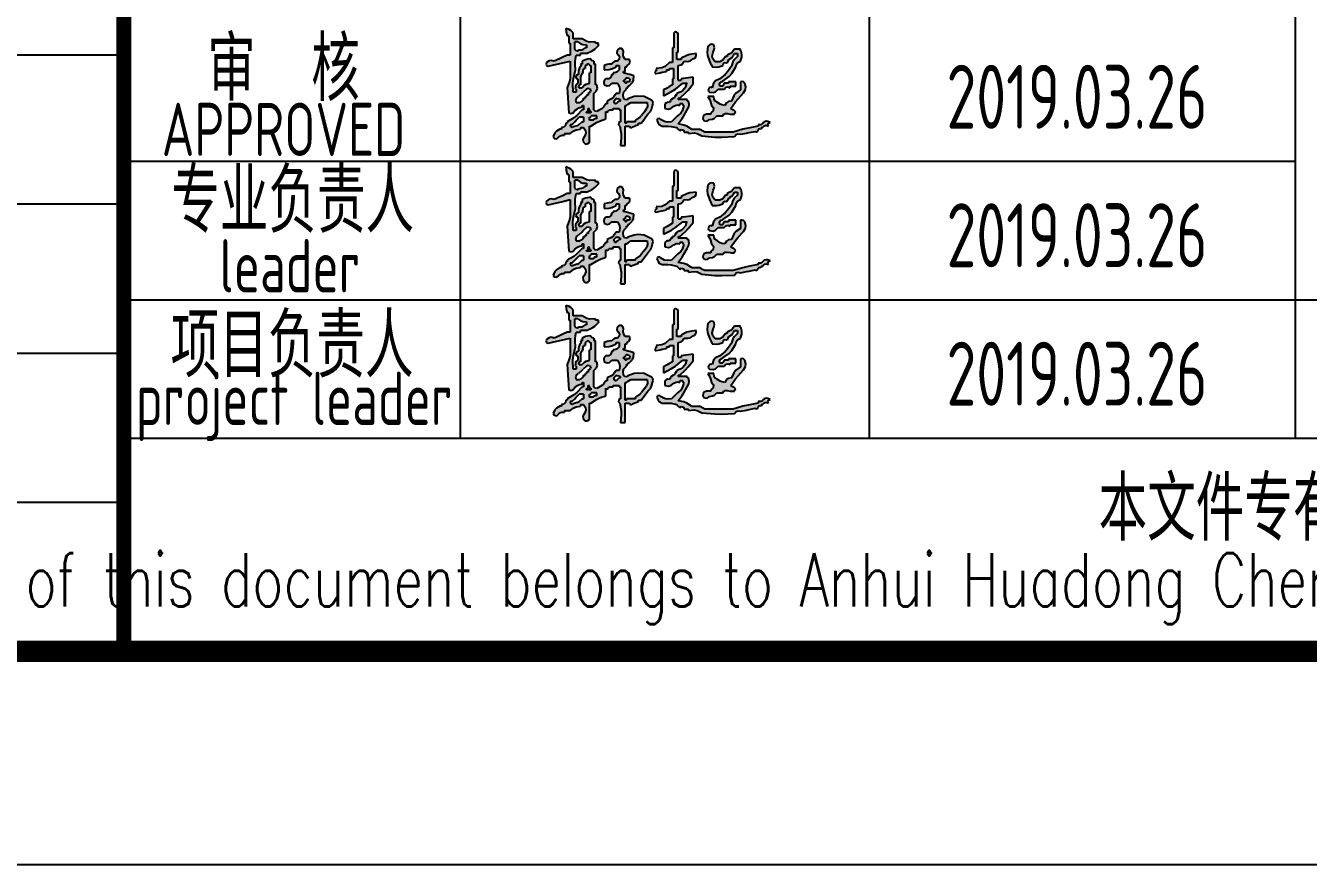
# Model space of a CAD drawing. Extents: x 4678611 to 4812712, y -485691 to -238224.
# Drawn here: x 4773312 to 4779333, y -359784 to -355847 of the extents above; entities that cross this region are included whole.
import ezdxf
from ezdxf.enums import TextEntityAlignment as Align

# ---------------------------------------------------------------- set-up
doc = ezdxf.new("R2010")
doc.units = 0
doc.header["$LTSCALE"] = 1000
doc.header["$MEASUREMENT"] = 0
doc.layers.get('0').update_dxf_attribs({"linetype": 'CONTINUOUS'})
doc.layers.add('PUB_TITLE', color=4, linetype='CONTINUOUS')
doc.layers.add('图层线', color=8, linetype='CONTINUOUS')
doc.styles.add('AHD', font='sceie.shx', dxfattribs={"width": 0.7, "bigfont": 'sceic.shx'})
doc.styles.add('ECEC_TQ', font='txt_l.shx', dxfattribs={"bigfont": 'hztxt_l.shx'})
doc.styles.add('sceie', font='sceie.shx', dxfattribs={"bigfont": 'sceic.shx'})

# ---------------------------------------------------------------- blocks, each defined once
blk = doc.blocks.new('韩超')
h = blk.add_hatch(color=256)
h.dxf.hatch_style = 1
h.paths.add_polyline_path([(0.787849, 0.514197), (0.777955, 0.527898), (0.77346, 0.562754), (0.78123, 0.586063), (0.805739, 0.61125), (0.805739, 0.625142), (0.819631, 0.625142), (0.818004, 0.635027), (0.823773, 0.643681), (0.833523, 0.64598), (0.860867, 0.674873), (0.870953, 0.696725), (0.875199, 0.736279), (0.836353, 0.74757), (0.816903, 0.753127), (0.777955, 0.764063), (0.777955, 0.777955), (0.791847, 0.777955), (0.791847, 0.819631), (0.801775, 0.820971), (0.80763, 0.824875), (0.812685, 0.833523), (0.832189, 0.847055), (0.839321, 0.866071), (0.833523, 0.889091), (0.791847, 0.889091), (0.776856, 0.916298), (0.7735, 0.934755), (0.777955, 0.965498), (0.770329, 0.984025), (0.756314, 0.993368), (0.736279, 0.993282), (0.716867, 0.977277), (0.713907, 0.950644), (0.729333, 0.930768), (0.740061, 0.911103), (0.737625, 0.891618), (0.722387, 0.875199), (0.694603, 0.875199), (0.683489, 0.864086), (0.677932, 0.858529), (0.666819, 0.847415), (0.638572, 0.845181), (0.624291, 0.842325), (0.597358, 0.833523), (0.597358, 0.791847), (0.643081, 0.794876), (0.666726, 0.800787), (0.708495, 0.819631), (0.708495, 0.833523), (0.736279, 0.833523), (0.736279, 0.791847), (0.718733, 0.774249), (0.705317, 0.767541), (0.680711, 0.764063), (0.680711, 0.750171), (0.666819, 0.750171), (0.658732, 0.72359), (0.639033, 0.708815), (0.61125, 0.708495), (0.596777, 0.690733), (0.592946, 0.675409), (0.597358, 0.652926), (0.623512, 0.642026), (0.64687, 0.646697), (0.666819, 0.666819), (0.722387, 0.666819), (0.738834, 0.631134), (0.742077, 0.608437), (0.736279, 0.569574), (0.708495, 0.569574), (0.682162, 0.535076), (0.663824, 0.519794), (0.625142, 0.500114), (0.625142, 0.47233), (0.61125, 0.47233), (0.589715, 0.441777), (0.574435, 0.428025), (0.54179, 0.409816), (0.527664, 0.400538), (0.510468, 0.403404), (0.500114, 0.416762), (0.500114, 0.569574), (0.524623, 0.594762), (0.532393, 0.618071), (0.527898, 0.652926), (0.514006, 0.652926), (0.514006, 0.847415), (0.500114, 0.847415), (0.500114, 0.875199), (0.486416, 0.877514), (0.478388, 0.883536), (0.47233, 0.896037), (0.438162, 0.892345), (0.420863, 0.888021), (0.388977, 0.875199), (0.388977, 0.847415), (0.375085, 0.847415), (0.379444, 0.836821), (0.376971, 0.826928), (0.368139, 0.819631), (0.356965, 0.793593), (0.353947, 0.778504), (0.354247, 0.750171), (0.337644, 0.741703), (0.330222, 0.726858), (0.333409, 0.708495), (0.347301, 0.708495), (0.347301, 0.666819), (0.332737, 0.655189), (0.327028, 0.643772), (0.326463, 0.625142), (0.32344, 0.619715), (0.327253, 0.612088), (0.333409, 0.61125), (0.333409, 0.583466), (0.305625, 0.583466), (0.302565, 0.667178), (0.306887, 0.710398), (0.326463, 0.791847), (0.3234, 0.8474), (0.32482, 0.875797), (0.333409, 0.930768), (0.375085, 0.930768), (0.375085, 0.94466), (0.430654, 0.94466), (0.482374, 0.970498), (0.50707, 0.987931), (0.548736, 1.028012), (0.542559, 1.028676), (0.538615, 1.036564), (0.54179, 1.041904), (0.514006, 1.041904), (0.514006, 1.055796), (0.462884, 1.052445), (0.433869, 1.058893), (0.388977, 1.08358), (0.305625, 1.08358), (0.305625, 1.139148), (0.281985, 1.161307), (0.266841, 1.170393), (0.236165, 1.180825), (0.238399, 1.152578), (0.241255, 1.138297), (0.250057, 1.111364), (0.263949, 1.111364), (0.263949, 1.041904), (0.277841, 1.041904), (0.277841, 0.930768), (0.250057, 0.930768), (0.200194, 0.90821), (0.175186, 0.897095), (0.125028, 0.875199), (0.097454, 0.881715), (0.078516, 0.877928), (0.055568, 0.861307), (0.050109, 0.847376), (0.0559, 0.8329), (0.06946, 0.826577), (0.152955, 0.845407), (0.194635, 0.855133), (0.277841, 0.875199), (0.277841, 0.708495), (0.266727, 0.675154), (0.261171, 0.658483), (0.250057, 0.625142), (0.255939, 0.530696), (0.258718, 0.483462), (0.263949, 0.388977), (0.286969, 0.38318), (0.305985, 0.390311), (0.319517, 0.409816), (0.344599, 0.428141), (0.359268, 0.435475), (0.388977, 0.444546), (0.388977, 0.458438), (0.40287, 0.458438), (0.40287, 0.416762), (0.388977, 0.416762), (0.340729, 0.364454), (0.31168, 0.341215), (0.250057, 0.305625), (0.250057, 0.291733), (0.236165, 0.291733), (0.231424, 0.268639), (0.217583, 0.254798), (0.194489, 0.250057), (0.194489, 0.236165), (0.180597, 0.236165), (0.148793, 0.216524), (0.134276, 0.200394), (0.118082, 0.166705), (0.127514, 0.14947), (0.152825, 0.145854), (0.166705, 0.159759), (0.185336, 0.17447), (0.198563, 0.17943), (0.222273, 0.180597), (0.222273, 0.194489), (0.277841, 0.194489), (0.311245, 0.220472), (0.333233, 0.229896), (0.375085, 0.236165), (0.375085, 0.250057), (0.40287, 0.250057), (0.420685, 0.221738), (0.422698, 0.197582), (0.409816, 0.166705), (0.396068, 0.142401), (0.398473, 0.118345), (0.416762, 0.097244), (0.43433, 0.097627), (0.444154, 0.100901), (0.458438, 0.111136), (0.458438, 0.263949), (0.47233, 0.263949), (0.524193, 0.298154), (0.552768, 0.312442), (0.61125, 0.333409), (0.61125, 0.40287), (0.621931, 0.39652), (0.637706, 0.404407), (0.639034, 0.416762), (0.680711, 0.416762), (0.680711, 0.430654), (0.736279, 0.430654), (0.736279, 0.416762), (0.750171, 0.416762), (0.750171, 0.305625), (0.735269, 0.297653), (0.731714, 0.276323), (0.743225, 0.263949), (0.754517, 0.192544), (0.755945, 0.155413), (0.750171, 0.083352), (0.791847, 0.083352), (0.791847, 0.263949), (0.833523, 0.263949), (0.837499, 0.253205), (0.852744, 0.249394), (0.861307, 0.257003), (0.883535, 0.265338), (0.894648, 0.269506), (0.916876, 0.277841), (0.916876, 0.291733), (0.94466, 0.291733), (0.969894, 0.324902), (0.982398, 0.341574), (1.007174, 0.375085), (1.032146, 0.402761), (1.041693, 0.421855), (1.04885, 0.458438), (1.055218, 0.477023), (1.053221, 0.491001), (1.041904, 0.50706), (0.972444, 0.54179), (0.910919, 0.546316), (0.877697, 0.541786), (0.819631, 0.520952), (0.805828, 0.5112)])
h.paths.add_polyline_path([(0.791847, 0.458438), (0.805739, 0.458438), (0.82241, 0.469551), (0.847415, 0.486222), (1.000228, 0.486222), (1.003038, 0.45197), (0.997988, 0.431769), (0.97939, 0.40287), (0.948039, 0.36501), (0.929334, 0.347744), (0.889091, 0.319517), (0.889091, 0.305625), (0.805739, 0.305625), (0.805739, 0.291733), (0.791847, 0.291733)], flags=16)
h.paths.add_polyline_path([(0.750171, 0.500114), (0.736279, 0.500114), (0.725165, 0.489), (0.719608, 0.483443), (0.708495, 0.47233), (0.694603, 0.47233), (0.694603, 0.486222), (0.688447, 0.48706), (0.684633, 0.494686), (0.687657, 0.500114), (0.701182, 0.516386), (0.715167, 0.52238), (0.736279, 0.520952), (0.736943, 0.514775), (0.744831, 0.510831), (0.750171, 0.514006)], flags=16)
h.paths.add_polyline_path([(0.791847, 0.666819), (0.793521, 0.674497), (0.785633, 0.682384), (0.777955, 0.680711), (0.777955, 0.694603), (0.791847, 0.694603), (0.792194, 0.70849), (0.806202, 0.718996), (0.819631, 0.715441), (0.833192, 0.709118), (0.838982, 0.694641), (0.833523, 0.680711), (0.805739, 0.680711), (0.805739, 0.666819)], flags=16)
h.paths.add_polyline_path([(0.527898, 0.361193), (0.527898, 0.333409), (0.517217, 0.339759), (0.501443, 0.331871), (0.500114, 0.319517), (0.458438, 0.319517), (0.458438, 0.347301), (0.466116, 0.345628), (0.474003, 0.353515), (0.47233, 0.361193)], flags=16)
h.paths.add_polyline_path([(0.47233, 0.40287), (0.47233, 0.388977), (0.430654, 0.388977), (0.42898, 0.396656), (0.436867, 0.404543), (0.444546, 0.40287), (0.444546, 0.430654), (0.458438, 0.430654), (0.452088, 0.419973), (0.459976, 0.404198)], flags=16)
h.paths.add_polyline_path([(0.47233, 0.604304), (0.464836, 0.588169), (0.458643, 0.580427), (0.444546, 0.569574), (0.444546, 0.555682), (0.430654, 0.555682), (0.432327, 0.548004), (0.42444, 0.540117), (0.416762, 0.54179), (0.416762, 0.527898), (0.40287, 0.527898), (0.39467, 0.507807), (0.386422, 0.49791), (0.368139, 0.486222), (0.333409, 0.486222), (0.327612, 0.509242), (0.334743, 0.528258), (0.354247, 0.54179), (0.384775, 0.569612), (0.400056, 0.583504), (0.430654, 0.61125), (0.446814, 0.616197), (0.458647, 0.614224)], flags=16)
h.paths.add_polyline_path([(0.458438, 0.666819), (0.426908, 0.659351), (0.410404, 0.649448), (0.388977, 0.625142), (0.361193, 0.625142), (0.354844, 0.635823), (0.362731, 0.651598), (0.375085, 0.652926), (0.375085, 0.722387), (0.390598, 0.753922), (0.396359, 0.771203), (0.40287, 0.805739), (0.416762, 0.805739), (0.416762, 0.833523), (0.430654, 0.833523), (0.434629, 0.844267), (0.449874, 0.848078), (0.458438, 0.840469), (0.459102, 0.834292), (0.466989, 0.830348), (0.47233, 0.833523), (0.47233, 0.764063), (0.458438, 0.764063)], flags=16)
h.paths.add_polyline_path([(0.40287, 0.347301), (0.40287, 0.305625), (0.388977, 0.305625), (0.360889, 0.27915), (0.342496, 0.268422), (0.305625, 0.257003), (0.294367, 0.254885), (0.286778, 0.256782), (0.277841, 0.263949), (0.277841, 0.277841), (0.291733, 0.277841), (0.319459, 0.305683), (0.333352, 0.319575), (0.361193, 0.347301)], flags=16)
h.paths.add_polyline_path([(0.430654, 1.000228), (0.416762, 1.000228), (0.39813, 0.985517), (0.384903, 0.980557), (0.361193, 0.97939), (0.347067, 0.970112), (0.329871, 0.972978), (0.319517, 0.986336), (0.319517, 1.055796), (0.347301, 1.055796), (0.376072, 1.035613), (0.395527, 1.029128), (0.430654, 1.028012)], flags=16)
h = blk.add_hatch(color=256)
h.dxf.hatch_style = 1
h.paths.add_polyline_path([(1.542018, 0.208381), (1.519791, 0.219494), (1.508677, 0.225051), (1.48645, 0.236165), (1.416989, 0.236165), (1.371255, 0.264232), (1.344642, 0.274582), (1.291961, 0.284787), (1.328443, 0.335457), (1.345237, 0.362046), (1.375313, 0.416762), (1.391241, 0.446575), (1.394603, 0.466747), (1.389205, 0.500114), (1.375313, 0.500114), (1.375313, 0.514006), (1.291961, 0.514006), (1.291961, 0.527898), (1.305853, 0.527898), (1.359796, 0.576664), (1.385101, 0.603375), (1.430881, 0.659873), (1.430881, 0.722387), (1.386427, 0.71683), (1.3642, 0.714052), (1.319745, 0.708495), (1.319745, 0.694603), (1.291961, 0.694603), (1.291961, 0.833523), (1.31926, 0.838693), (1.334923, 0.85044), (1.347529, 0.875199), (1.381781, 0.872389), (1.401982, 0.877439), (1.430881, 0.896037), (1.450883, 0.906123), (1.460131, 0.922307), (1.458666, 0.94466), (1.401114, 0.937345), (1.371819, 0.928557), (1.319745, 0.902983), (1.319745, 0.889091), (1.278069, 0.889091), (1.278069, 0.958552), (1.291961, 0.958552), (1.291961, 1.139148), (1.285806, 1.138304), (1.281086, 1.140664), (1.278069, 1.146094), (1.267308, 1.150023), (1.257931, 1.147679), (1.250285, 1.139148), (1.250285, 1.000228), (1.236393, 1.000228), (1.236393, 0.861307), (1.208609, 0.861307), (1.168183, 0.824416), (1.138053, 0.811024), (1.08358, 0.805739), (1.087939, 0.795145), (1.085465, 0.785252), (1.076634, 0.777955), (1.071121, 0.771113), (1.075065, 0.759282), (1.08358, 0.757117), (1.122533, 0.76519), (1.141984, 0.769358), (1.180825, 0.777955), (1.180825, 0.791847), (1.208609, 0.791847), (1.208609, 0.805739), (1.250285, 0.805739), (1.250285, 0.708495), (1.236393, 0.708495), (1.236393, 0.652926), (1.203973, 0.631977), (1.187234, 0.622213), (1.15304, 0.604304), (1.15304, 0.548736), (1.229739, 0.588318), (1.266619, 0.612432), (1.333637, 0.666819), (1.375313, 0.666819), (1.366995, 0.654381), (1.363975, 0.646831), (1.361421, 0.632088), (1.335054, 0.599814), (1.316435, 0.58585), (1.278069, 0.569574), (1.278069, 0.555682), (1.264177, 0.555682), (1.26415, 0.539965), (1.25211, 0.527924), (1.236393, 0.527898), (1.236393, 0.514006), (1.222501, 0.514006), (1.219217, 0.502022), (1.216226, 0.496039), (1.208609, 0.486222), (1.191149, 0.488205), (1.17971, 0.484393), (1.166932, 0.47233), (1.166932, 0.430654), (1.200708, 0.424307), (1.223469, 0.429997), (1.250285, 0.451492), (1.27048, 0.461183), (1.283894, 0.46286), (1.305853, 0.458438), (1.305853, 0.47233), (1.333637, 0.47233), (1.333637, 0.458438), (1.339793, 0.4576), (1.343606, 0.449973), (1.340583, 0.444546), (1.32937, 0.406076), (1.316213, 0.38634), (1.285015, 0.361193), (1.229447, 0.305625), (1.187056, 0.302553), (1.163204, 0.307323), (1.125256, 0.326463), (1.114566, 0.33576), (1.096818, 0.332211), (1.090526, 0.319517), (1.102438, 0.292491), (1.113943, 0.279343), (1.139148, 0.263949), (1.194983, 0.265062), (1.223561, 0.262204), (1.278069, 0.250057), (1.289183, 0.238943), (1.294739, 0.233386), (1.305853, 0.222273), (1.320568, 0.231877), (1.341519, 0.224893), (1.347529, 0.208381), (1.389205, 0.208381), (1.389205, 0.194489), (1.439628, 0.1998), (1.468259, 0.195028), (1.514234, 0.173651), (1.635959, 0.161998), (1.69773, 0.160594), (1.819859, 0.166705), (1.833779, 0.185933), (1.852296, 0.192877), (1.875427, 0.187543), (1.930995, 0.198656), (1.958779, 0.204213), (2.014348, 0.215327), (2.025534, 0.209917), (2.039748, 0.217024), (2.042132, 0.229219), (2.049428, 0.23805), (2.059322, 0.240524), (2.069916, 0.236165), (2.069916, 0.250057), (2.083808, 0.250057), (2.098401, 0.26772), (2.118188, 0.272666), (2.139376, 0.263949), (2.133917, 0.27788), (2.139708, 0.292356), (2.153268, 0.298679), (2.133073, 0.308371), (2.119659, 0.310047), (2.0977, 0.305625), (2.086586, 0.294512), (2.08103, 0.288955), (2.069916, 0.277841), (2.042132, 0.277841), (2.042132, 0.263949), (1.946785, 0.245868), (1.899372, 0.234712), (1.805967, 0.208381)])
h = blk.add_hatch(color=256)
h.dxf.hatch_style = 1
h.paths.add_polyline_path([(1.611478, 0.625142), (1.597547, 0.630601), (1.583071, 0.624811), (1.576748, 0.61125), (1.572819, 0.60049), (1.575163, 0.591112), (1.583694, 0.583466), (1.61855, 0.578971), (1.641859, 0.586741), (1.667046, 0.61125), (1.680938, 0.61125), (1.722615, 0.61125), (1.737208, 0.628913), (1.756995, 0.63386), (1.778183, 0.625142), (1.778183, 0.639034), (1.833751, 0.639034), (1.833751, 0.655705), (1.833751, 0.66404), (1.833751, 0.680711), (1.805967, 0.680711), (1.792075, 0.680711), (1.764291, 0.680711), (1.764291, 0.666819), (1.722615, 0.666819), (1.717058, 0.655705), (1.714279, 0.650148), (1.708723, 0.639034), (1.69483, 0.639034), (1.680938, 0.639034), (1.678868, 0.661339), (1.688455, 0.678116), (1.708723, 0.687657), (1.768692, 0.728785), (1.795922, 0.757527), (1.833751, 0.819631), (1.839429, 0.846829), (1.850907, 0.862133), (1.875427, 0.875199), (1.888443, 0.91196), (1.890032, 0.934206), (1.882373, 0.972444), (1.876196, 0.973108), (1.872252, 0.980995), (1.875427, 0.986336), (1.861535, 0.986336), (1.819859, 0.986336), (1.796859, 0.959188), (1.781933, 0.947248), (1.750399, 0.930768), (1.750399, 0.916876), (1.736507, 0.916876), (1.71031, 0.882162), (1.682751, 0.868382), (1.639262, 0.868253), (1.61591, 0.897042), (1.610049, 0.922442), (1.618424, 0.958552), (1.629264, 0.984285), (1.6309, 1.000642), (1.62537, 1.028012), (1.602888, 1.032424), (1.587563, 1.028593), (1.569802, 1.01412), (1.562035, 0.958817), (1.56513, 0.927869), (1.583694, 0.875199), (1.595758, 0.853473), (1.601336, 0.842318), (1.611478, 0.819631), (1.650742, 0.818134), (1.671448, 0.821092), (1.708723, 0.833523), (1.714279, 0.844637), (1.717058, 0.850194), (1.722615, 0.861307), (1.740978, 0.85812), (1.755823, 0.865542), (1.764291, 0.882145), (1.764955, 0.888322), (1.772842, 0.892266), (1.778183, 0.889091), (1.778183, 0.902983), (1.792075, 0.902983), (1.803189, 0.919654), (1.808745, 0.927989), (1.819859, 0.94466), (1.847643, 0.94466), (1.847643, 0.916876), (1.817381, 0.887163), (1.804962, 0.866982), (1.792075, 0.826577), (1.753545, 0.774398), (1.730689, 0.750113), (1.680938, 0.708495), (1.641359, 0.690689), (1.621854, 0.667284)])
h = blk.add_hatch(color=256)
h.dxf.hatch_style = 1
h.paths.add_polyline_path([(1.831635, 0.573795), (1.812227, 0.549535), (1.792075, 0.500114), (1.762292, 0.496094), (1.744726, 0.484384), (1.729561, 0.458438), (1.700075, 0.463546), (1.684975, 0.469586), (1.6601, 0.486222), (1.637668, 0.49978), (1.627728, 0.515685), (1.62537, 0.54179), (1.603143, 0.54179), (1.592029, 0.54179), (1.569802, 0.54179), (1.586675, 0.509854), (1.593737, 0.492906), (1.604532, 0.458438), (1.621804, 0.436498), (1.61886, 0.407063), (1.597586, 0.388977), (1.597586, 0.375085), (1.55591, 0.375085), (1.536306, 0.36578), (1.526798, 0.35437), (1.52118, 0.333409), (1.537185, 0.313997), (1.563818, 0.311038), (1.583694, 0.326463), (1.614401, 0.331156), (1.630976, 0.339443), (1.653154, 0.361193), (1.667046, 0.361193), (1.708723, 0.361193), (1.720352, 0.375758), (1.731769, 0.381467), (1.750399, 0.382031), (1.77782, 0.376762), (1.791938, 0.37535), (1.819859, 0.375085), (1.821199, 0.385013), (1.825102, 0.390868), (1.833751, 0.395924), (1.815429, 0.411271), (1.805589, 0.418299), (1.785129, 0.430654), (1.829593, 0.491137), (1.853312, 0.520437), (1.903211, 0.57652), (1.923495, 0.606919), (1.927312, 0.631729), (1.917103, 0.666819), (1.904326, 0.678881), (1.892887, 0.682694), (1.875427, 0.680711), (1.875427, 0.650148), (1.875427, 0.634867), (1.875427, 0.604304)])
for p, q in [((0.266841, 1.170393), (0.236165, 1.180825)), ((0.236165, 1.180825), (0.238399, 1.152578)), ((0.238399, 1.152578), (0.241255, 1.138297)), ((0.241255, 1.138297), (0.250057, 1.111364)), ((0.263949, 1.111364), (0.250057, 1.111364)), ((0.263949, 1.111364), (0.263949, 1.041904)), ((0.281985, 1.161307), (0.266841, 1.170393)), ((0.305625, 1.139148), (0.281985, 1.161307)), ((0.305625, 1.08358), (0.305625, 1.139148)), ((1.257931, 1.147679), (1.250285, 1.139148)), ((1.250285, 1.139148), (1.250285, 1.000228)), ((1.267308, 1.150023), (1.257931, 1.147679)), ((1.278069, 1.146094), (1.267308, 1.150023)), ((1.281086, 1.140664), (1.278069, 1.146094)), ((1.285806, 1.138304), (1.281086, 1.140664)), ((1.291961, 1.139148), (1.285806, 1.138304)), ((1.291961, 0.958552), (1.291961, 1.139148)), ((0.263949, 1.041904), (0.277841, 1.041904)), ((0.277841, 1.041904), (0.277841, 0.930768)), ((0.388977, 1.08358), (0.305625, 1.08358)), ((0.319517, 0.986336), (0.319517, 1.055796)), ((0.347301, 1.055796), (0.319517, 1.055796)), ((0.319517, 0.986336), (0.329871, 0.972978)), ((0.329871, 0.972978), (0.347067, 0.970112)), ((0.347067, 0.970112), (0.361193, 0.97939)), ((0.347301, 1.055796), (0.376072, 1.035613)), ((0.361193, 0.97939), (0.384903, 0.980557)), ((0.376072, 1.035613), (0.395527, 1.029128)), ((0.384903, 0.980557), (0.39813, 0.985517)), ((0.433869, 1.058893), (0.388977, 1.08358)), ((0.395527, 1.029128), (0.430654, 1.028012)), ((0.416762, 1.000228), (0.39813, 0.985517)), ((0.430654, 1.000228), (0.416762, 1.000228)), ((0.430654, 1.028012), (0.430654, 1.000228)), ((0.430654, 0.94466), (0.482374, 0.970498)), ((0.462884, 1.052445), (0.433869, 1.058893)), ((0.514006, 1.055796), (0.462884, 1.052445)), ((0.482374, 0.970498), (0.50707, 0.987931)), ((0.50707, 0.987931), (0.548736, 1.028012)), ((0.514006, 1.041904), (0.514006, 1.055796)), ((0.54179, 1.041904), (0.514006, 1.041904)), ((0.538615, 1.036564), (0.54179, 1.041904)), ((0.542559, 1.028676), (0.538615, 1.036564)), ((0.548736, 1.028012), (0.542559, 1.028676)), ((0.716867, 0.977277), (0.713907, 0.950644)), ((0.736279, 0.993282), (0.716867, 0.977277)), ((0.756314, 0.993368), (0.736279, 0.993282)), ((0.770329, 0.984025), (0.756314, 0.993368)), ((0.777955, 0.965498), (0.770329, 0.984025)), ((0.7735, 0.934755), (0.777955, 0.965498)), ((1.236393, 1.000228), (1.236393, 0.861307)), ((1.250285, 1.000228), (1.236393, 1.000228)), ((1.569802, 1.01412), (1.562035, 0.958817)), ((1.587563, 1.028593), (1.569802, 1.01412)), ((1.602888, 1.032424), (1.587563, 1.028593)), ((1.62537, 1.028012), (1.602888, 1.032424)), ((1.618424, 0.958552), (1.629264, 0.984285)), ((1.6309, 1.000642), (1.62537, 1.028012)), ((1.629264, 0.984285), (1.6309, 1.000642)), ((1.819859, 0.986336), (1.796859, 0.959188)), ((1.861535, 0.986336), (1.819859, 0.986336)), ((1.875427, 0.986336), (1.861535, 0.986336)), ((1.872252, 0.980995), (1.875427, 0.986336)), ((1.876196, 0.973108), (1.872252, 0.980995)), ((1.882373, 0.972444), (1.876196, 0.973108)), ((1.890032, 0.934206), (1.882373, 0.972444)), ((0.055568, 0.861307), (0.050109, 0.847376)), ((0.050109, 0.847376), (0.0559, 0.8329)), ((0.078516, 0.877928), (0.055568, 0.861307)), ((0.06946, 0.826577), (0.152955, 0.845407)), ((0.097454, 0.881715), (0.078516, 0.877928)), ((0.125028, 0.875199), (0.097454, 0.881715)), ((0.175186, 0.897095), (0.125028, 0.875199)), ((0.152955, 0.845407), (0.194635, 0.855133)), ((0.200194, 0.90821), (0.175186, 0.897095)), ((0.194635, 0.855133), (0.277841, 0.875199)), ((0.250057, 0.930768), (0.200194, 0.90821)), ((0.277841, 0.930768), (0.250057, 0.930768)), ((0.277841, 0.875199), (0.277841, 0.708495)), ((0.3234, 0.8474), (0.32482, 0.875797)), ((0.326463, 0.791847), (0.3234, 0.8474)), ((0.32482, 0.875797), (0.333409, 0.930768)), ((0.333409, 0.930768), (0.375085, 0.930768)), ((0.375085, 0.930768), (0.375085, 0.94466)), ((0.430654, 0.94466), (0.375085, 0.94466)), ((0.388977, 0.847415), (0.375085, 0.847415)), ((0.375085, 0.847415), (0.379444, 0.836821)), ((0.420863, 0.888021), (0.388977, 0.875199)), ((0.388977, 0.875199), (0.388977, 0.847415)), ((0.438162, 0.892345), (0.420863, 0.888021)), ((0.434629, 0.844267), (0.430654, 0.833523)), ((0.449874, 0.848078), (0.434629, 0.844267)), ((0.47233, 0.896037), (0.438162, 0.892345)), ((0.458438, 0.840469), (0.449874, 0.848078)), ((0.478388, 0.883536), (0.47233, 0.896037)), ((0.486416, 0.877514), (0.478388, 0.883536)), ((0.500114, 0.875199), (0.486416, 0.877514)), ((0.500114, 0.875199), (0.500114, 0.847415)), ((0.514006, 0.847415), (0.500114, 0.847415)), ((0.514006, 0.652926), (0.514006, 0.847415)), ((0.638572, 0.845181), (0.624291, 0.842325)), ((0.666819, 0.847415), (0.638572, 0.845181)), ((0.677932, 0.858529), (0.666819, 0.847415)), ((0.683489, 0.864086), (0.677932, 0.858529)), ((0.694603, 0.875199), (0.683489, 0.864086)), ((0.722387, 0.875199), (0.694603, 0.875199)), ((0.713907, 0.950644), (0.729333, 0.930768)), ((0.737625, 0.891618), (0.722387, 0.875199)), ((0.729333, 0.930768), (0.740061, 0.911103)), ((0.740061, 0.911103), (0.737625, 0.891618)), ((0.776856, 0.916298), (0.7735, 0.934755)), ((0.791847, 0.889091), (0.776856, 0.916298)), ((0.833523, 0.889091), (0.791847, 0.889091)), ((0.812685, 0.833523), (0.832189, 0.847055)), ((0.832189, 0.847055), (0.839321, 0.866071)), ((0.839321, 0.866071), (0.833523, 0.889091)), ((1.208609, 0.861307), (1.168183, 0.824416)), ((1.236393, 0.861307), (1.208609, 0.861307)), ((1.278069, 0.958552), (1.291961, 0.958552)), ((1.278069, 0.889091), (1.278069, 0.958552)), ((1.319745, 0.889091), (1.278069, 0.889091)), ((1.31926, 0.838693), (1.334923, 0.85044)), ((1.371819, 0.928557), (1.319745, 0.902983)), ((1.319745, 0.902983), (1.319745, 0.889091)), ((1.334923, 0.85044), (1.347529, 0.875199)), ((1.347529, 0.875199), (1.381781, 0.872389)), ((1.401114, 0.937345), (1.371819, 0.928557)), ((1.381781, 0.872389), (1.401982, 0.877439)), ((1.458666, 0.94466), (1.401114, 0.937345)), ((1.401982, 0.877439), (1.430881, 0.896037)), ((1.430881, 0.896037), (1.450883, 0.906123)), ((1.450883, 0.906123), (1.460131, 0.922307)), ((1.460131, 0.922307), (1.458666, 0.94466)), ((1.562035, 0.958817), (1.56513, 0.927869)), ((1.56513, 0.927869), (1.583694, 0.875199)), ((1.583694, 0.875199), (1.595758, 0.853473)), ((1.595758, 0.853473), (1.601336, 0.842318)), ((1.610049, 0.922442), (1.618424, 0.958552)), ((1.61591, 0.897042), (1.610049, 0.922442)), ((1.639262, 0.868253), (1.61591, 0.897042)), ((1.682751, 0.868382), (1.639262, 0.868253)), ((1.71031, 0.882162), (1.682751, 0.868382)), ((1.708723, 0.833523), (1.714279, 0.844637)), ((1.736507, 0.916876), (1.71031, 0.882162)), ((1.714279, 0.844637), (1.717058, 0.850194)), ((1.717058, 0.850194), (1.722615, 0.861307)), ((1.722615, 0.861307), (1.740978, 0.85812)), ((1.750399, 0.916876), (1.736507, 0.916876)), ((1.740978, 0.85812), (1.755823, 0.865542)), ((1.781933, 0.947248), (1.750399, 0.930768)), ((1.750399, 0.930768), (1.750399, 0.916876)), ((1.755823, 0.865542), (1.764291, 0.882145)), ((1.764291, 0.882145), (1.764955, 0.888322)), ((1.764955, 0.888322), (1.772842, 0.892266)), ((1.772842, 0.892266), (1.778183, 0.889091)), ((1.778183, 0.902983), (1.792075, 0.902983)), ((1.778183, 0.889091), (1.778183, 0.902983)), ((1.796859, 0.959188), (1.781933, 0.947248)), ((1.792075, 0.902983), (1.803189, 0.919654)), ((1.804962, 0.866982), (1.792075, 0.826577)), ((1.803189, 0.919654), (1.808745, 0.927989)), ((1.817381, 0.887163), (1.804962, 0.866982)), ((1.808745, 0.927989), (1.819859, 0.94466)), ((1.847643, 0.916876), (1.817381, 0.887163)), ((1.819859, 0.94466), (1.847643, 0.94466)), ((1.833751, 0.819631), (1.839429, 0.846829)), ((1.839429, 0.846829), (1.850907, 0.862133)), ((1.847643, 0.94466), (1.847643, 0.916876)), ((1.850907, 0.862133), (1.875427, 0.875199)), ((1.875427, 0.875199), (1.888443, 0.91196)), ((1.888443, 0.91196), (1.890032, 0.934206)), ((0.0559, 0.8329), (0.06946, 0.826577)), ((0.306887, 0.710398), (0.326463, 0.791847)), ((0.337644, 0.741703), (0.330222, 0.726858)), ((0.330222, 0.726858), (0.333409, 0.708495)), ((0.354247, 0.750171), (0.337644, 0.741703)), ((0.356965, 0.793593), (0.353947, 0.778504)), ((0.353947, 0.778504), (0.354247, 0.750171)), ((0.368139, 0.819631), (0.356965, 0.793593)), ((0.376971, 0.826928), (0.368139, 0.819631)), ((0.375085, 0.722387), (0.390598, 0.753922)), ((0.379444, 0.836821), (0.376971, 0.826928)), ((0.396359, 0.771203), (0.390598, 0.753922)), ((0.396359, 0.771203), (0.40287, 0.805739)), ((0.40287, 0.805739), (0.416762, 0.805739)), ((0.416762, 0.833523), (0.416762, 0.805739)), ((0.430654, 0.833523), (0.416762, 0.833523)), ((0.458438, 0.840469), (0.459102, 0.834292)), ((0.47233, 0.764063), (0.458438, 0.764063)), ((0.458438, 0.666819), (0.458438, 0.764063)), ((0.466989, 0.830348), (0.459102, 0.834292)), ((0.47233, 0.833523), (0.466989, 0.830348)), ((0.47233, 0.833523), (0.47233, 0.764063)), ((0.624291, 0.842325), (0.597358, 0.833523)), ((0.597358, 0.833523), (0.597358, 0.791847)), ((0.597358, 0.791847), (0.643081, 0.794876)), ((0.658732, 0.72359), (0.639033, 0.708815)), ((0.643081, 0.794876), (0.666726, 0.800787)), ((0.666819, 0.750171), (0.658732, 0.72359)), ((0.666726, 0.800787), (0.708495, 0.819631)), ((0.680711, 0.750171), (0.666819, 0.750171)), ((0.705317, 0.767541), (0.680711, 0.764063)), ((0.680711, 0.764063), (0.680711, 0.750171)), ((0.718733, 0.774249), (0.705317, 0.767541)), ((0.708495, 0.833523), (0.736279, 0.833523)), ((0.708495, 0.819631), (0.708495, 0.833523)), ((0.736279, 0.791847), (0.718733, 0.774249)), ((0.736279, 0.833523), (0.736279, 0.791847)), ((0.777955, 0.777955), (0.791847, 0.777955)), ((0.777955, 0.764063), (0.777955, 0.777955)), ((0.816903, 0.753127), (0.777955, 0.764063)), ((0.791847, 0.819631), (0.801775, 0.820971)), ((0.791847, 0.777955), (0.791847, 0.819631)), ((0.801775, 0.820971), (0.80763, 0.824875)), ((0.80763, 0.824875), (0.812685, 0.833523)), ((0.836353, 0.74757), (0.816903, 0.753127)), ((0.875199, 0.736279), (0.836353, 0.74757)), ((0.870953, 0.696725), (0.875199, 0.736279)), ((1.076634, 0.777955), (1.071121, 0.771113)), ((1.071121, 0.771113), (1.075065, 0.759282)), ((1.075065, 0.759282), (1.08358, 0.757117)), ((1.085465, 0.785252), (1.076634, 0.777955)), ((1.138053, 0.811024), (1.08358, 0.805739)), ((1.08358, 0.805739), (1.087939, 0.795145)), ((1.08358, 0.757117), (1.122533, 0.76519)), ((1.087939, 0.795145), (1.085465, 0.785252)), ((1.122533, 0.76519), (1.141984, 0.769358)), ((1.168183, 0.824416), (1.138053, 0.811024)), ((1.141984, 0.769358), (1.180825, 0.777955)), ((1.180825, 0.791847), (1.208609, 0.791847)), ((1.180825, 0.791847), (1.180825, 0.777955)), ((1.208609, 0.791847), (1.208609, 0.805739)), ((1.208609, 0.805739), (1.250285, 0.805739)), ((1.250285, 0.708495), (1.250285, 0.805739)), ((1.291961, 0.833523), (1.31926, 0.838693)), ((1.291961, 0.694603), (1.291961, 0.833523)), ((1.601336, 0.842318), (1.611478, 0.819631)), ((1.611478, 0.819631), (1.650742, 0.818134)), ((1.650742, 0.818134), (1.671448, 0.821092)), ((1.671448, 0.821092), (1.708723, 0.833523)), ((1.730689, 0.750113), (1.680938, 0.708495)), ((1.708723, 0.687657), (1.768692, 0.728785)), ((1.753545, 0.774398), (1.730689, 0.750113)), ((1.792075, 0.826577), (1.753545, 0.774398)), ((1.768692, 0.728785), (1.795922, 0.757527)), ((1.795922, 0.757527), (1.833751, 0.819631)), ((0.261171, 0.658483), (0.250057, 0.625142)), ((0.250057, 0.625142), (0.255939, 0.530696)), ((0.266727, 0.675154), (0.261171, 0.658483)), ((0.277841, 0.708495), (0.266727, 0.675154)), ((0.302565, 0.667178), (0.306887, 0.710398)), ((0.305625, 0.583466), (0.302565, 0.667178)), ((0.326463, 0.625142), (0.32344, 0.619715)), ((0.32344, 0.619715), (0.327253, 0.612088)), ((0.327028, 0.643772), (0.326463, 0.625142)), ((0.332737, 0.655189), (0.327028, 0.643772)), ((0.327253, 0.612088), (0.333409, 0.61125)), ((0.347301, 0.666819), (0.332737, 0.655189)), ((0.347301, 0.708495), (0.333409, 0.708495)), ((0.333409, 0.61125), (0.333409, 0.583466)), ((0.347301, 0.708495), (0.347301, 0.666819)), ((0.362731, 0.651598), (0.354844, 0.635823)), ((0.361193, 0.625142), (0.354844, 0.635823)), ((0.361193, 0.625142), (0.388977, 0.625142)), ((0.375085, 0.652926), (0.362731, 0.651598)), ((0.375085, 0.722387), (0.375085, 0.652926)), ((0.410404, 0.649448), (0.388977, 0.625142)), ((0.430654, 0.61125), (0.400056, 0.583504)), ((0.410404, 0.649448), (0.426908, 0.659351)), ((0.426908, 0.659351), (0.458438, 0.666819)), ((0.446814, 0.616197), (0.430654, 0.61125)), ((0.458647, 0.614224), (0.446814, 0.616197)), ((0.458647, 0.614224), (0.47233, 0.604304)), ((0.47233, 0.604304), (0.464836, 0.588169)), ((0.527898, 0.652926), (0.514006, 0.652926)), ((0.524623, 0.594762), (0.532393, 0.618071)), ((0.532393, 0.618071), (0.527898, 0.652926)), ((0.596777, 0.690733), (0.592946, 0.675409)), ((0.592946, 0.675409), (0.597358, 0.652926)), ((0.61125, 0.708495), (0.596777, 0.690733)), ((0.597358, 0.652926), (0.623512, 0.642026)), ((0.639033, 0.708815), (0.61125, 0.708495)), ((0.623512, 0.642026), (0.64687, 0.646697)), ((0.64687, 0.646697), (0.666819, 0.666819)), ((0.666819, 0.666819), (0.722387, 0.666819)), ((0.722387, 0.666819), (0.738834, 0.631134)), ((0.742077, 0.608437), (0.736279, 0.569574)), ((0.738834, 0.631134), (0.742077, 0.608437)), ((0.777955, 0.694603), (0.777955, 0.680711)), ((0.777955, 0.694603), (0.791847, 0.694603)), ((0.785633, 0.682384), (0.777955, 0.680711)), ((0.78123, 0.586063), (0.805739, 0.61125)), ((0.785633, 0.682384), (0.793521, 0.674497)), ((0.792194, 0.70849), (0.791847, 0.694603)), ((0.793521, 0.674497), (0.791847, 0.666819)), ((0.805739, 0.666819), (0.791847, 0.666819)), ((0.806202, 0.718996), (0.792194, 0.70849)), ((0.833523, 0.680711), (0.805739, 0.680711)), ((0.805739, 0.666819), (0.805739, 0.680711)), ((0.805739, 0.61125), (0.805739, 0.625142)), ((0.805739, 0.625142), (0.819631, 0.625142)), ((0.819631, 0.715441), (0.806202, 0.718996)), ((0.818004, 0.635027), (0.823773, 0.643681)), ((0.819631, 0.625142), (0.818004, 0.635027)), ((0.833192, 0.709118), (0.819631, 0.715441)), ((0.823773, 0.643681), (0.833523, 0.64598)), ((0.833192, 0.709118), (0.838982, 0.694641)), ((0.833523, 0.680711), (0.838982, 0.694641)), ((0.833523, 0.64598), (0.860867, 0.674873)), ((0.860867, 0.674873), (0.870953, 0.696725)), ((1.187234, 0.622213), (1.15304, 0.604304)), ((1.15304, 0.604304), (1.15304, 0.548736)), ((1.203973, 0.631977), (1.187234, 0.622213)), ((1.236393, 0.652926), (1.203973, 0.631977)), ((1.229739, 0.588318), (1.266619, 0.612432)), ((1.236393, 0.708495), (1.236393, 0.652926)), ((1.250285, 0.708495), (1.236393, 0.708495)), ((1.266619, 0.612432), (1.333637, 0.666819)), ((1.291961, 0.694603), (1.319745, 0.694603)), ((1.3642, 0.714052), (1.319745, 0.708495)), ((1.319745, 0.708495), (1.319745, 0.694603)), ((1.333637, 0.666819), (1.375313, 0.666819)), ((1.361421, 0.632088), (1.335054, 0.599814)), ((1.359796, 0.576664), (1.385101, 0.603375)), ((1.363975, 0.646831), (1.361421, 0.632088)), ((1.366995, 0.654381), (1.363975, 0.646831)), ((1.386427, 0.71683), (1.3642, 0.714052)), ((1.375313, 0.666819), (1.366995, 0.654381)), ((1.385101, 0.603375), (1.430881, 0.659873)), ((1.430881, 0.722387), (1.386427, 0.71683)), ((1.430881, 0.659873), (1.430881, 0.722387)), ((1.576748, 0.61125), (1.572819, 0.60049)), ((1.583071, 0.624811), (1.576748, 0.61125)), ((1.597547, 0.630601), (1.583071, 0.624811)), ((1.611478, 0.625142), (1.597547, 0.630601)), ((1.621854, 0.667284), (1.611478, 0.625142)), ((1.641359, 0.690689), (1.621854, 0.667284)), ((1.680938, 0.708495), (1.641359, 0.690689)), ((1.641859, 0.586741), (1.667046, 0.61125)), ((1.667046, 0.61125), (1.680938, 0.61125)), ((1.678868, 0.661339), (1.688455, 0.678116)), ((1.680938, 0.639034), (1.678868, 0.661339)), ((1.69483, 0.639034), (1.680938, 0.639034)), ((1.680938, 0.61125), (1.722615, 0.61125)), ((1.688455, 0.678116), (1.708723, 0.687657)), ((1.708723, 0.639034), (1.69483, 0.639034)), ((1.714279, 0.650148), (1.708723, 0.639034)), ((1.717058, 0.655705), (1.714279, 0.650148)), ((1.722615, 0.666819), (1.717058, 0.655705)), ((1.764291, 0.666819), (1.722615, 0.666819)), ((1.722615, 0.61125), (1.737208, 0.628913)), ((1.737208, 0.628913), (1.756995, 0.63386)), ((1.756995, 0.63386), (1.778183, 0.625142)), ((1.792075, 0.680711), (1.764291, 0.680711)), ((1.764291, 0.680711), (1.764291, 0.666819)), ((1.778183, 0.625142), (1.778183, 0.639034)), ((1.778183, 0.639034), (1.833751, 0.639034)), ((1.805967, 0.680711), (1.792075, 0.680711)), ((1.833751, 0.680711), (1.805967, 0.680711)), ((1.875427, 0.604304), (1.831635, 0.573795)), ((1.833751, 0.66404), (1.833751, 0.680711)), ((1.833751, 0.655705), (1.833751, 0.66404)), ((1.833751, 0.639034), (1.833751, 0.655705)), ((1.892887, 0.682694), (1.875427, 0.680711)), ((1.875427, 0.680711), (1.875427, 0.650148)), ((1.875427, 0.650148), (1.875427, 0.634867)), ((1.875427, 0.634867), (1.875427, 0.604304)), ((1.904326, 0.678881), (1.892887, 0.682694)), ((1.903211, 0.57652), (1.923495, 0.606919)), ((1.917103, 0.666819), (1.904326, 0.678881)), ((1.927312, 0.631729), (1.917103, 0.666819)), ((1.923495, 0.606919), (1.927312, 0.631729)), ((0.255939, 0.530696), (0.258718, 0.483462)), ((0.258718, 0.483462), (0.263949, 0.388977)), ((0.333409, 0.583466), (0.305625, 0.583466)), ((0.334743, 0.528258), (0.327612, 0.509242)), ((0.327612, 0.509242), (0.333409, 0.486222)), ((0.333409, 0.486222), (0.368139, 0.486222)), ((0.334743, 0.528258), (0.354247, 0.54179)), ((0.384775, 0.569612), (0.354247, 0.54179)), ((0.386422, 0.49791), (0.368139, 0.486222)), ((0.384775, 0.569612), (0.400056, 0.583504)), ((0.39467, 0.507807), (0.386422, 0.49791)), ((0.40287, 0.527898), (0.39467, 0.507807)), ((0.40287, 0.527898), (0.416762, 0.527898)), ((0.416762, 0.54179), (0.416762, 0.527898)), ((0.416762, 0.54179), (0.42444, 0.540117)), ((0.432327, 0.548004), (0.42444, 0.540117)), ((0.432327, 0.548004), (0.430654, 0.555682)), ((0.444546, 0.555682), (0.430654, 0.555682)), ((0.444546, 0.569574), (0.458643, 0.580427)), ((0.444546, 0.569574), (0.444546, 0.555682)), ((0.458643, 0.580427), (0.464836, 0.588169)), ((0.500114, 0.569574), (0.524623, 0.594762)), ((0.500114, 0.416762), (0.500114, 0.569574)), ((0.663824, 0.519794), (0.625142, 0.500114)), ((0.625142, 0.500114), (0.625142, 0.47233)), ((0.682162, 0.535076), (0.663824, 0.519794)), ((0.708495, 0.569574), (0.682162, 0.535076)), ((0.687657, 0.500114), (0.684633, 0.494686)), ((0.688447, 0.48706), (0.684633, 0.494686)), ((0.687657, 0.500114), (0.701182, 0.516386)), ((0.694603, 0.486222), (0.688447, 0.48706)), ((0.694603, 0.47233), (0.694603, 0.486222)), ((0.715167, 0.52238), (0.701182, 0.516386)), ((0.736279, 0.569574), (0.708495, 0.569574)), ((0.719608, 0.483443), (0.708495, 0.47233)), ((0.715167, 0.52238), (0.736279, 0.520952)), ((0.725165, 0.489), (0.719608, 0.483443)), ((0.725165, 0.489), (0.736279, 0.500114)), ((0.736279, 0.520952), (0.736943, 0.514775)), ((0.750171, 0.500114), (0.736279, 0.500114)), ((0.744831, 0.510831), (0.736943, 0.514775)), ((0.744831, 0.510831), (0.750171, 0.514006)), ((0.750171, 0.500114), (0.750171, 0.514006)), ((0.77346, 0.562754), (0.78123, 0.586063)), ((0.777955, 0.527898), (0.77346, 0.562754)), ((0.787849, 0.514197), (0.777955, 0.527898)), ((0.805828, 0.5112), (0.787849, 0.514197)), ((0.819631, 0.520952), (0.805828, 0.5112)), ((0.877697, 0.541786), (0.819631, 0.520952)), ((0.82241, 0.469551), (0.847415, 0.486222)), ((0.847415, 0.486222), (1.000228, 0.486222)), ((0.910919, 0.546316), (0.877697, 0.541786)), ((0.972444, 0.54179), (0.910919, 0.546316)), ((1.041904, 0.50706), (0.972444, 0.54179)), ((1.000228, 0.486222), (1.003038, 0.45197)), ((1.053221, 0.491001), (1.041904, 0.50706)), ((1.055218, 0.477023), (1.053221, 0.491001)), ((1.15304, 0.548736), (1.229739, 0.588318)), ((1.17971, 0.484393), (1.166932, 0.47233)), ((1.191149, 0.488205), (1.17971, 0.484393)), ((1.208609, 0.486222), (1.191149, 0.488205)), ((1.216226, 0.496039), (1.208609, 0.486222)), ((1.219217, 0.502022), (1.216226, 0.496039)), ((1.222501, 0.514006), (1.219217, 0.502022)), ((1.236393, 0.514006), (1.222501, 0.514006)), ((1.25211, 0.527924), (1.236393, 0.527898)), ((1.236393, 0.514006), (1.236393, 0.527898)), ((1.26415, 0.539965), (1.25211, 0.527924)), ((1.264177, 0.555682), (1.26415, 0.539965)), ((1.278069, 0.555682), (1.264177, 0.555682)), ((1.316435, 0.58585), (1.278069, 0.569574)), ((1.278069, 0.555682), (1.278069, 0.569574)), ((1.291961, 0.527898), (1.291961, 0.514006)), ((1.291961, 0.527898), (1.305853, 0.527898)), ((1.375313, 0.514006), (1.291961, 0.514006)), ((1.305853, 0.527898), (1.359796, 0.576664)), ((1.335054, 0.599814), (1.316435, 0.58585)), ((1.375313, 0.500114), (1.375313, 0.514006)), ((1.389205, 0.500114), (1.375313, 0.500114)), ((1.394603, 0.466747), (1.389205, 0.500114)), ((1.592029, 0.54179), (1.569802, 0.54179)), ((1.569802, 0.54179), (1.586675, 0.509854)), ((1.572819, 0.60049), (1.575163, 0.591112)), ((1.575163, 0.591112), (1.583694, 0.583466)), ((1.583694, 0.583466), (1.61855, 0.578971)), ((1.586675, 0.509854), (1.593737, 0.492906)), ((1.603143, 0.54179), (1.592029, 0.54179)), ((1.593737, 0.492906), (1.604532, 0.458438)), ((1.62537, 0.54179), (1.603143, 0.54179)), ((1.61855, 0.578971), (1.641859, 0.586741)), ((1.627728, 0.515685), (1.62537, 0.54179)), ((1.637668, 0.49978), (1.627728, 0.515685)), ((1.6601, 0.486222), (1.637668, 0.49978)), ((1.684975, 0.469586), (1.6601, 0.486222)), ((1.744726, 0.484384), (1.729561, 0.458438)), ((1.762292, 0.496094), (1.744726, 0.484384)), ((1.792075, 0.500114), (1.762292, 0.496094)), ((1.785129, 0.430654), (1.829593, 0.491137)), ((1.812227, 0.549535), (1.792075, 0.500114)), ((1.831635, 0.573795), (1.812227, 0.549535)), ((1.829593, 0.491137), (1.853312, 0.520437)), ((1.853312, 0.520437), (1.903211, 0.57652)), ((0.263949, 0.388977), (0.286969, 0.38318)), ((0.286969, 0.38318), (0.305985, 0.390311)), ((0.305985, 0.390311), (0.319517, 0.409816)), ((0.340729, 0.364454), (0.31168, 0.341215)), ((0.319517, 0.409816), (0.344599, 0.428141)), ((0.388977, 0.416762), (0.340729, 0.364454)), ((0.344599, 0.428141), (0.359268, 0.435475)), ((0.359268, 0.435475), (0.388977, 0.444546)), ((0.388977, 0.458438), (0.40287, 0.458438)), ((0.388977, 0.444546), (0.388977, 0.458438)), ((0.40287, 0.416762), (0.388977, 0.416762)), ((0.40287, 0.458438), (0.40287, 0.416762)), ((0.42898, 0.396656), (0.436867, 0.404543)), ((0.430654, 0.388977), (0.42898, 0.396656)), ((0.47233, 0.388977), (0.430654, 0.388977)), ((0.436867, 0.404543), (0.444546, 0.40287)), ((0.444546, 0.430654), (0.458438, 0.430654)), ((0.444546, 0.40287), (0.444546, 0.430654)), ((0.452088, 0.419973), (0.458438, 0.430654)), ((0.452088, 0.419973), (0.459976, 0.404198)), ((0.459976, 0.404198), (0.47233, 0.40287)), ((0.47233, 0.40287), (0.47233, 0.388977)), ((0.510468, 0.403404), (0.500114, 0.416762)), ((0.527664, 0.400538), (0.510468, 0.403404)), ((0.54179, 0.409816), (0.527664, 0.400538)), ((0.574435, 0.428025), (0.54179, 0.409816)), ((0.589715, 0.441777), (0.574435, 0.428025)), ((0.61125, 0.47233), (0.589715, 0.441777)), ((0.625142, 0.47233), (0.61125, 0.47233)), ((0.61125, 0.333409), (0.61125, 0.40287)), ((0.61125, 0.40287), (0.621931, 0.39652)), ((0.621931, 0.39652), (0.637706, 0.404407)), ((0.637706, 0.404407), (0.639034, 0.416762)), ((0.639034, 0.416762), (0.680711, 0.416762)), ((0.680711, 0.430654), (0.736279, 0.430654)), ((0.680711, 0.416762), (0.680711, 0.430654)), ((0.708495, 0.47233), (0.694603, 0.47233)), ((0.736279, 0.430654), (0.736279, 0.416762)), ((0.736279, 0.416762), (0.750171, 0.416762)), ((0.750171, 0.416762), (0.750171, 0.305625)), ((0.791847, 0.458438), (0.805739, 0.458438)), ((0.791847, 0.291733), (0.791847, 0.458438)), ((0.805739, 0.458438), (0.82241, 0.469551)), ((0.929334, 0.347744), (0.948039, 0.36501)), ((0.97939, 0.40287), (0.948039, 0.36501)), ((0.97939, 0.40287), (0.997988, 0.431769)), ((0.982398, 0.341574), (1.007174, 0.375085)), ((1.003038, 0.45197), (0.997988, 0.431769)), ((1.007174, 0.375085), (1.032146, 0.402761)), ((1.032146, 0.402761), (1.041693, 0.421855)), ((1.041693, 0.421855), (1.04885, 0.458438)), ((1.04885, 0.458438), (1.055218, 0.477023)), ((1.166932, 0.47233), (1.166932, 0.430654)), ((1.166932, 0.430654), (1.200708, 0.424307)), ((1.200708, 0.424307), (1.223469, 0.429997)), ((1.223469, 0.429997), (1.250285, 0.451492)), ((1.250285, 0.451492), (1.27048, 0.461183)), ((1.27048, 0.461183), (1.283894, 0.46286)), ((1.283894, 0.46286), (1.305853, 0.458438)), ((1.316213, 0.38634), (1.285015, 0.361193)), ((1.333637, 0.47233), (1.305853, 0.47233)), ((1.305853, 0.458438), (1.305853, 0.47233)), ((1.32937, 0.406076), (1.316213, 0.38634)), ((1.328443, 0.335457), (1.345237, 0.362046)), ((1.340583, 0.444546), (1.32937, 0.406076)), ((1.333637, 0.47233), (1.333637, 0.458438)), ((1.333637, 0.458438), (1.339793, 0.4576)), ((1.339793, 0.4576), (1.343606, 0.449973)), ((1.343606, 0.449973), (1.340583, 0.444546)), ((1.345237, 0.362046), (1.375313, 0.416762)), ((1.375313, 0.416762), (1.391241, 0.446575)), ((1.391241, 0.446575), (1.394603, 0.466747)), ((1.536306, 0.36578), (1.526798, 0.35437)), ((1.55591, 0.375085), (1.536306, 0.36578)), ((1.597586, 0.375085), (1.55591, 0.375085)), ((1.61886, 0.407063), (1.597586, 0.388977)), ((1.597586, 0.388977), (1.597586, 0.375085)), ((1.604532, 0.458438), (1.621804, 0.436498)), ((1.621804, 0.436498), (1.61886, 0.407063)), ((1.700075, 0.463546), (1.684975, 0.469586)), ((1.729561, 0.458438), (1.700075, 0.463546)), ((1.708723, 0.361193), (1.720352, 0.375758)), ((1.720352, 0.375758), (1.731769, 0.381467)), ((1.731769, 0.381467), (1.750399, 0.382031)), ((1.750399, 0.382031), (1.77782, 0.376762)), ((1.77782, 0.376762), (1.791938, 0.37535)), ((1.805589, 0.418299), (1.785129, 0.430654)), ((1.791938, 0.37535), (1.819859, 0.375085)), ((1.815429, 0.411271), (1.805589, 0.418299)), ((1.833751, 0.395924), (1.815429, 0.411271)), ((1.819859, 0.375085), (1.821199, 0.385013)), ((1.821199, 0.385013), (1.825102, 0.390868)), ((1.825102, 0.390868), (1.833751, 0.395924)), ((0.217583, 0.254798), (0.194489, 0.250057)), ((0.194489, 0.250057), (0.194489, 0.236165)), ((0.231424, 0.268639), (0.217583, 0.254798)), ((0.236165, 0.291733), (0.231424, 0.268639)), ((0.250057, 0.291733), (0.236165, 0.291733)), ((0.31168, 0.341215), (0.250057, 0.305625)), ((0.250057, 0.305625), (0.250057, 0.291733)), ((0.291733, 0.277841), (0.277841, 0.277841)), ((0.277841, 0.277841), (0.277841, 0.263949)), ((0.277841, 0.263949), (0.286778, 0.256782)), ((0.286778, 0.256782), (0.294367, 0.254885)), ((0.291733, 0.277841), (0.319459, 0.305683)), ((0.294367, 0.254885), (0.305625, 0.257003)), ((0.342496, 0.268422), (0.305625, 0.257003)), ((0.319459, 0.305683), (0.333352, 0.319575)), ((0.333352, 0.319575), (0.361193, 0.347301)), ((0.342496, 0.268422), (0.360889, 0.27915)), ((0.388977, 0.305625), (0.360889, 0.27915)), ((0.40287, 0.347301), (0.361193, 0.347301)), ((0.375085, 0.250057), (0.40287, 0.250057)), ((0.375085, 0.250057), (0.375085, 0.236165)), ((0.388977, 0.305625), (0.40287, 0.305625)), ((0.40287, 0.347301), (0.40287, 0.305625)), ((0.40287, 0.250057), (0.420685, 0.221738)), ((0.466116, 0.345628), (0.458438, 0.347301)), ((0.458438, 0.319517), (0.458438, 0.347301)), ((0.500114, 0.319517), (0.458438, 0.319517)), ((0.458438, 0.263949), (0.47233, 0.263949)), ((0.458438, 0.111136), (0.458438, 0.263949)), ((0.466116, 0.345628), (0.474003, 0.353515)), ((0.47233, 0.361193), (0.474003, 0.353515)), ((0.527898, 0.361193), (0.47233, 0.361193)), ((0.47233, 0.263949), (0.524193, 0.298154)), ((0.501443, 0.331871), (0.500114, 0.319517)), ((0.501443, 0.331871), (0.517217, 0.339759)), ((0.517217, 0.339759), (0.527898, 0.333409)), ((0.524193, 0.298154), (0.552768, 0.312442)), ((0.527898, 0.333409), (0.527898, 0.361193)), ((0.552768, 0.312442), (0.61125, 0.333409)), ((0.735269, 0.297653), (0.731714, 0.276323)), ((0.731714, 0.276323), (0.743225, 0.263949)), ((0.750171, 0.305625), (0.735269, 0.297653)), ((0.743225, 0.263949), (0.754517, 0.192544)), ((0.805739, 0.291733), (0.791847, 0.291733)), ((0.791847, 0.083352), (0.791847, 0.263949)), ((0.791847, 0.263949), (0.833523, 0.263949)), ((0.805739, 0.291733), (0.805739, 0.305625)), ((0.889091, 0.305625), (0.805739, 0.305625)), ((0.833523, 0.263949), (0.837499, 0.253205)), ((0.837499, 0.253205), (0.852744, 0.249394)), ((0.852744, 0.249394), (0.861307, 0.257003)), ((0.861307, 0.257003), (0.883535, 0.265338)), ((0.883535, 0.265338), (0.894648, 0.269506)), ((0.929334, 0.347744), (0.889091, 0.319517)), ((0.889091, 0.305625), (0.889091, 0.319517)), ((0.894648, 0.269506), (0.916876, 0.277841)), ((0.916876, 0.277841), (0.916876, 0.291733)), ((0.916876, 0.291733), (0.94466, 0.291733)), ((0.94466, 0.291733), (0.969894, 0.324902)), ((0.969894, 0.324902), (0.982398, 0.341574)), ((1.096818, 0.332211), (1.090526, 0.319517)), ((1.090526, 0.319517), (1.102438, 0.292491)), ((1.114566, 0.33576), (1.096818, 0.332211)), ((1.102438, 0.292491), (1.113943, 0.279343)), ((1.113943, 0.279343), (1.139148, 0.263949)), ((1.125256, 0.326463), (1.114566, 0.33576)), ((1.163204, 0.307323), (1.125256, 0.326463)), ((1.139148, 0.263949), (1.194983, 0.265062)), ((1.187056, 0.302553), (1.163204, 0.307323)), ((1.229447, 0.305625), (1.187056, 0.302553)), ((1.194983, 0.265062), (1.223561, 0.262204)), ((1.223561, 0.262204), (1.278069, 0.250057)), ((1.285015, 0.361193), (1.229447, 0.305625)), ((1.278069, 0.250057), (1.289183, 0.238943)), ((1.291961, 0.284787), (1.328443, 0.335457)), ((1.344642, 0.274582), (1.291961, 0.284787)), ((1.371255, 0.264232), (1.344642, 0.274582)), ((1.416989, 0.236165), (1.371255, 0.264232)), ((1.526798, 0.35437), (1.52118, 0.333409)), ((1.52118, 0.333409), (1.537185, 0.313997)), ((1.537185, 0.313997), (1.563818, 0.311038)), ((1.563818, 0.311038), (1.583694, 0.326463)), ((1.583694, 0.326463), (1.614401, 0.331156)), ((1.614401, 0.331156), (1.630976, 0.339443)), ((1.630976, 0.339443), (1.653154, 0.361193)), ((1.653154, 0.361193), (1.667046, 0.361193)), ((1.667046, 0.361193), (1.708723, 0.361193)), ((1.946785, 0.245868), (1.899372, 0.234712)), ((2.042132, 0.263949), (1.946785, 0.245868)), ((2.069916, 0.277841), (2.042132, 0.277841)), ((2.042132, 0.277841), (2.042132, 0.263949)), ((2.08103, 0.288955), (2.069916, 0.277841)), ((2.069916, 0.250057), (2.083808, 0.250057)), ((2.069916, 0.250057), (2.069916, 0.236165)), ((2.086586, 0.294512), (2.08103, 0.288955)), ((2.083808, 0.250057), (2.098401, 0.26772)), ((2.0977, 0.305625), (2.086586, 0.294512)), ((2.119659, 0.310047), (2.0977, 0.305625)), ((2.098401, 0.26772), (2.118188, 0.272666)), ((2.118188, 0.272666), (2.139376, 0.263949)), ((2.133073, 0.308371), (2.119659, 0.310047)), ((2.153268, 0.298679), (2.133073, 0.308371)), ((2.133917, 0.27788), (2.139708, 0.292356)), ((2.139376, 0.263949), (2.133917, 0.27788)), ((2.139708, 0.292356), (2.153268, 0.298679)), ((0.134276, 0.200394), (0.118082, 0.166705)), ((0.118082, 0.166705), (0.127514, 0.14947)), ((0.127514, 0.14947), (0.152825, 0.145854)), ((0.148793, 0.216524), (0.134276, 0.200394)), ((0.180597, 0.236165), (0.148793, 0.216524)), ((0.152825, 0.145854), (0.166705, 0.159759)), ((0.166705, 0.159759), (0.185336, 0.17447)), ((0.194489, 0.236165), (0.180597, 0.236165)), ((0.185336, 0.17447), (0.198563, 0.17943)), ((0.198563, 0.17943), (0.222273, 0.180597)), ((0.222273, 0.194489), (0.277841, 0.194489)), ((0.222273, 0.194489), (0.222273, 0.180597)), ((0.277841, 0.194489), (0.311245, 0.220472)), ((0.311245, 0.220472), (0.333233, 0.229896)), ((0.333233, 0.229896), (0.375085, 0.236165)), ((0.409816, 0.166705), (0.396068, 0.142401)), ((0.396068, 0.142401), (0.398473, 0.118345)), ((0.422698, 0.197582), (0.409816, 0.166705)), ((0.420685, 0.221738), (0.422698, 0.197582)), ((0.755945, 0.155413), (0.750171, 0.083352)), ((0.754517, 0.192544), (0.755945, 0.155413)), ((1.289183, 0.238943), (1.294739, 0.233386)), ((1.294739, 0.233386), (1.305853, 0.222273)), ((1.305853, 0.222273), (1.320568, 0.231877)), ((1.320568, 0.231877), (1.341519, 0.224893)), ((1.341519, 0.224893), (1.347529, 0.208381)), ((1.347529, 0.208381), (1.389205, 0.208381)), ((1.389205, 0.194489), (1.389205, 0.208381)), ((1.389205, 0.194489), (1.439628, 0.1998)), ((1.416989, 0.236165), (1.48645, 0.236165)), ((1.439628, 0.1998), (1.468259, 0.195028)), ((1.468259, 0.195028), (1.514234, 0.173651)), ((1.508677, 0.225051), (1.48645, 0.236165)), ((1.519791, 0.219494), (1.508677, 0.225051)), ((1.514234, 0.173651), (1.635959, 0.161998)), ((1.542018, 0.208381), (1.519791, 0.219494)), ((1.805967, 0.208381), (1.542018, 0.208381)), ((1.635959, 0.161998), (1.69773, 0.160594)), ((1.69773, 0.160594), (1.819859, 0.166705)), ((1.899372, 0.234712), (1.805967, 0.208381)), ((1.819859, 0.166705), (1.833779, 0.185933)), ((1.833779, 0.185933), (1.852296, 0.192877)), ((1.852296, 0.192877), (1.875427, 0.187543)), ((1.875427, 0.187543), (1.930995, 0.198656)), ((1.930995, 0.198656), (1.958779, 0.204213)), ((1.958779, 0.204213), (2.014348, 0.215327)), ((2.014348, 0.215327), (2.025534, 0.209917)), ((2.025534, 0.209917), (2.039748, 0.217024)), ((2.039748, 0.217024), (2.042132, 0.229219)), ((2.042132, 0.229219), (2.049428, 0.23805)), ((2.049428, 0.23805), (2.059322, 0.240524)), ((2.059322, 0.240524), (2.069916, 0.236165)), ((0.398473, 0.118345), (0.416762, 0.097244)), ((0.416762, 0.097244), (0.43433, 0.097627)), ((0.43433, 0.097627), (0.444154, 0.100901)), ((0.444154, 0.100901), (0.458438, 0.111136)), ((0.750171, 0.083352), (0.791847, 0.083352))]:
    blk.add_line(p, q)

msp = doc.modelspace()

# ---------------------------------------------------------------- linework, layer by layer
for p, q in [((4775352.5, -357783.9), (4775352.5, -354533.9)), ((4775352.5, -357783.9), (4775352.5, -354533.9)), ((4775352.5, -357783.9), (4775352.5, -354533.9)), ((4777272.5, -357783.9), (4777272.5, -354533.9)), ((4777272.5, -357783.9), (4777272.5, -354533.9)), ((4779272.5, -357783.9), (4779272.5, -354533.9)), ((4779272.5, -357783.9), (4779272.5, -354533.9)), ((4773772.5, -356483.9), (4779272.5, -356483.9)), ((4773772.5, -357133.9), (4779272.5, -357133.9)), ((4779272.5, -357133.9), (4791772.5, -357133.9)), ((4773772.5, -357783.9), (4791772.5, -357783.9)), ((4773772.5, -358783.9), (4791772.5, -358783.9))]:
    msp.add_line(p, q)
at = {"const_width": 70}
msp.add_lwpolyline([(4773772.5, -352783.9), (4773772.5, -358783.9)], dxfattribs=at)
at = {"layer": 'PUB_TITLE'}
msp.add_lwpolyline([(4708672.5, -359783.9), (4792772.5, -359783.9), (4792772.5, -300383.9), (4708672.5, -300383.9)], close=True, dxfattribs=at)
at = {"layer": 'PUB_TITLE', "const_width": 100}
msp.add_lwpolyline([(4711172.5, -358783.9), (4791772.5, -358783.9), (4791772.5, -301383.9), (4711172.5, -301383.9)], close=True, dxfattribs=at)
at = {"layer": '图层线'}
for p, q in [((4711172.5, -355983.9), (4773772.5, -355983.9)), ((4711172.5, -356683.9), (4773772.5, -356683.9)), ((4711172.5, -357383.9), (4773772.5, -357383.9)), ((4711172.5, -358083.9), (4773772.5, -358083.9))]:
    msp.add_line(p, q, dxfattribs=at)

# ---------------------------------------------------------------- block references
at = {"xscale": 500, "yscale": 500, "zscale": 500}
for p in [(4775729.5, -356451), (4775729.5, -357101), (4775729.5, -357751)]:
    msp.add_blockref('韩超', p, dxfattribs=at)

# ---------------------------------------------------------------- texts
for s, height, style, width, p in [('审  核', 300, 'AHD', 0.8, (4774522.5, -356033.9)), ('审  核', 300, 'AHD', 0.8, (4774522.5, -356033.9)), ('2019.03.26', 300, 'AHD', 0.8, (4778247.3, -356180.6)), ('APPROVED', 250, 'AHD', 0.8, (4774522.5, -356333.9)), ('APPROVED', 250, 'AHD', 0.8, (4774522.5, -356333.9)), ('专业负责人', 300, 'AHD', 0.8, (4774565.4, -356653.9)), ('2019.03.26', 300, 'AHD', 0.8, (4778247.3, -356830.6)), ('leader', 250, 'AHD', 0.8, (4774552.5, -356973.9)), ('项目负责人', 300, 'AHD', 0.8, (4774562.5, -357333.9)), ('2019.03.26', 300, 'AHD', 0.8, (4778247.3, -357480.6)), ('project leader', 250, 'AHD', 0.8, (4774572.5, -357633.9)), ('本文件专有权属安徽华东化工医药工程有限责任公司所有,未经许可不得复制或转让给第三方', 300, 'sceie', 0.8, (4782943.6, -358132.8)), ('The proprietary right of this document belongs to Anhui Huadong Chemical And Medical Engineering  Co.,Ltd.  and any replication or transfer to the 3rd. side is forbidden without its permission. ', 250, 'ECEC_TQ', 0.72, (4782772.5, -358483.9))]:
    msp.add_text(s, height=height, dxfattribs=dict(style=style, width=width)).set_placement(p, align=Align.MIDDLE)

doc.saveas('drawing.dxf')
